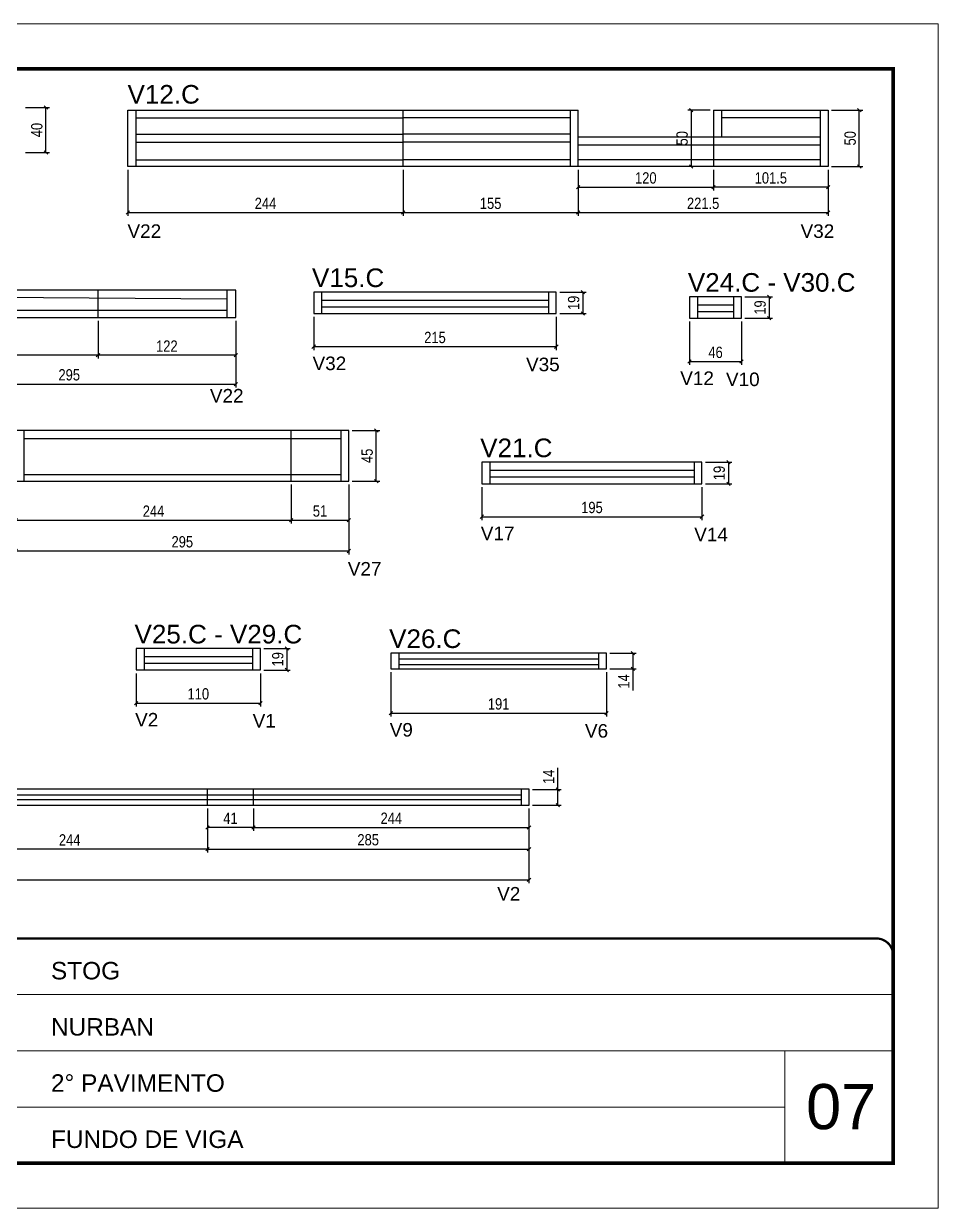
# Model space of a CAD drawing. Extents: x 2513 to 8766, y 921 to 4268.
# Drawn here: x 6371 to 7181, y 2070 to 3120 of the extents above; entities that cross this region are included whole.
import ezdxf

# ---------------------------------------------------------------- set-up
doc = ezdxf.new("R2010")
doc.units = 0
doc.linetypes.add('CONTINUO', pattern=[0])
doc.linetypes.add('DASHED', pattern=[0.75, 0.5, -0.25])
for name, color, linetype in [('5', 5, 'Continuous'), ('COTA', 241, 'Continuous'), ('NOMENCLATURA', 7, 'Continuous'), ('Painéis', 200, 'Continuous'), ('SARR_2.2x7', 40, 'Continuous'), ('SARR_EDITAR', 141, 'Continuous')]:
    doc.layers.add(name, color=color, linetype=linetype)
for name, color, linetype, lineweight in [('CARIMBO', 255, 'Continuous', 9), ('Folhas', 255, 'Continuous', 9), ('SARRAFO DE PRESSAO', 251, 'DASHED', 9)]:
    doc.layers.add(name, color=color, linetype=linetype, lineweight=lineweight)
doc.styles.add('ARIAL', font='arial.ttf')
doc.styles.add('COTA TECNICA', font='techl___.ttf', dxfattribs={"height": 10})
doc.styles.add('COTA TECNICA-50', font='techl___.ttf', dxfattribs={"height": 10})
doc.styles.get("Standard").update_dxf_attribs({"font": 'arial.ttf'})
doc.dimstyles.new('COTA PAINEL-50', dxfattribs={"dimtxt": 10, "dimasz": 3, "dimexe": 3, "dimexo": 3, "dimgap": 3, "dimtad": 1, "dimdec": 1, "dimzin": 12, "dimdsep": 46, "dimtxsty": 'COTA TECNICA-50', "dimblk1": 'OBLIQUE', "dimblk2": 'OBLIQUE', "dimsah": 1, "dimcen": 0.9, "dimclrd": 4, "dimclre": 4, "dimclrt": 240, "dimadec": 1, "dimazin": 3, "dimtfac": 1, "dimtdec": 1, "dimtmove": 0, "dimatfit": 3, "dimfxl": 1, "dimtolj": 1, "dimtzin": 12, "dimarcsym": 0})
doc.dimstyles.new('PAINEL', dxfattribs={"dimtxt": 10, "dimasz": 3, "dimexe": 3, "dimexo": 3, "dimgap": 3, "dimtad": 1, "dimdec": 1, "dimzin": 12, "dimdsep": 46, "dimtxsty": 'COTA TECNICA', "dimblk1": 'OBLIQUE', "dimblk2": 'OBLIQUE', "dimsah": 1, "dimcen": 0.9, "dimclrd": 4, "dimclre": 4, "dimclrt": 240, "dimadec": 1, "dimazin": 3, "dimtfac": 1, "dimtdec": 1, "dimtmove": 0, "dimatfit": 3, "dimfxl": 1, "dimtolj": 1, "dimtzin": 12, "dimarcsym": 0})

# ---------------------------------------------------------------- blocks, each defined once
blk = doc.blocks.new('9999999999')
at = {"color": 30, "linetype": 'CONTINUO'}
for p, q in [((98564.6, 34379.6), (99584, 34379.6)), ((98564.6, 34329.8), (99488, 34329.8)), ((99584, 34329.8), (99488, 34329.8)), ((99488, 34329.8), (99488, 34230.2)), ((98564.6, 34280), (99488, 34280))]:
    blk.add_line(p, q, dxfattribs=at)
at = {"color": 30, "linetype": 'CONTINUO', "const_width": 2}
blk.add_lwpolyline([(99584, 34230.2), (99584, 34414.4, 0.414214), (99569, 34429.4), (98229, 34429.4, 0.414214), (98214, 34414.4), (98214, 34245.2, 0.414214), (98229, 34230.2), (99584, 34230.2)], format="xyb", dxfattribs=at)
at = {"layer": 'Folhas'}
blk.add_lwpolyline([(98139, 34190.2), (99624, 34190.2), (99624, 35240.2), (98139, 35240.2)], close=True, dxfattribs=at)
at = {"layer": 'Folhas', "color": 30, "const_width": 3}
blk.add_lwpolyline([(98214, 34230.2), (99584, 34230.2), (99584, 35200.2), (98214, 35200.2)], close=True, dxfattribs=at)
at = {"color": 7, "linetype": 'Continuous', "ltscale": 5, "style": 'ARIAL'}
for s, height, p in [('STOG', 15.48, (98837.7, 34393.1)), ('NURBAN', 15.48, (98837.7, 34343.3)), ('2° PAVIMENTO', 15.483, (98837.7, 34293.5)), ('FUNDO DE VIGA', 15.483, (98837.7, 34243.7))]:
    blk.add_text(s, height=height, dxfattribs=at).set_placement(p)
blk = doc.blocks.new('_Oblique')
at = {"color": 0, "linetype": 'ByBlock', "lineweight": -2}
blk.add_line((-0.5, -0.5), (0.5, 0.5), dxfattribs=at)
blk = doc.blocks.new('*D214')
at = {"layer": 'COTA', "color": 4, "lineweight": -2, "transparency": 16777216}
for p, q in [((6436.9, 2856.4), (6436.9, 2822.9)), ((6558.9, 2856.4), (6558.9, 2822.9)), ((6558.9, 2825.9), (6436.9, 2825.9))]:
    blk.add_line(p, q, dxfattribs=at)
at = {"layer": 'Defpoints', "color": 0, "transparency": 16777216}
for p in [(6436.9, 2859.4), (6558.9, 2859.4), (6436.9, 2825.9)]:
    blk.add_point(p, dxfattribs=at)
at = {"layer": 'COTA', "color": 4, "lineweight": -2, "transparency": 16777216, "xscale": 3, "yscale": 3, "zscale": 3, "rotation": 180}
blk.add_blockref('_Oblique', (6436.9, 2825.9), dxfattribs=at)
at = {"layer": 'COTA', "color": 4, "lineweight": -2, "transparency": 16777216, "xscale": 3, "yscale": 3, "zscale": 3}
blk.add_blockref('_Oblique', (6558.9, 2825.9), dxfattribs=at)
at = {"layer": 'COTA', "color": 240, "transparency": 16777216, "insert": (6497.9, 2833.9), "char_height": 10, "attachment_point": 5, "style": 'COTA TECNICA'}
blk.add_mtext('\\A1;122', dxfattribs=at)
blk = doc.blocks.new('*D215')
at = {"layer": 'COTA', "color": 4, "lineweight": -2, "transparency": 16777216}
for p, q in [((6263.9, 2875.4), (6263.9, 2822.9)), ((6436.9, 2856.4), (6436.9, 2822.9)), ((6436.9, 2825.9), (6263.9, 2825.9))]:
    blk.add_line(p, q, dxfattribs=at)
at = {"layer": 'Defpoints', "color": 0, "transparency": 16777216}
for p in [(6263.9, 2878.4), (6436.9, 2859.4), (6263.9, 2825.9)]:
    blk.add_point(p, dxfattribs=at)
at = {"layer": 'COTA', "color": 4, "lineweight": -2, "transparency": 16777216, "xscale": 3, "yscale": 3, "zscale": 3, "rotation": 180}
blk.add_blockref('_Oblique', (6263.9, 2825.9), dxfattribs=at)
at = {"layer": 'COTA', "color": 4, "lineweight": -2, "transparency": 16777216, "xscale": 3, "yscale": 3, "zscale": 3}
blk.add_blockref('_Oblique', (6436.9, 2825.9), dxfattribs=at)
at = {"layer": 'COTA', "color": 240, "transparency": 16777216, "insert": (6350.4, 2834.1), "char_height": 10, "attachment_point": 5, "style": 'COTA TECNICA'}
blk.add_mtext('\\A1;173', dxfattribs=at)
blk = doc.blocks.new('*D218')
at = {"layer": 'COTA', "color": 4, "lineweight": -2, "transparency": 16777216}
for p, q in [((6463.3, 2990.1), (6463.3, 2949.3)), ((6707.3, 2990.1), (6707.3, 2949.3)), ((6463.3, 2952.3), (6707.3, 2952.3))]:
    blk.add_line(p, q, dxfattribs=at)
at = {"layer": 'Defpoints', "color": 0, "transparency": 16777216}
for p in [(6463.3, 2993.1), (6707.3, 2993.1), (6707.3, 2952.3)]:
    blk.add_point(p, dxfattribs=at)
at = {"layer": 'COTA', "color": 4, "lineweight": -2, "transparency": 16777216, "xscale": 3, "yscale": 3, "zscale": 3, "rotation": 180}
blk.add_blockref('_Oblique', (6463.3, 2952.3), dxfattribs=at)
at = {"layer": 'COTA', "color": 4, "lineweight": -2, "transparency": 16777216, "xscale": 3, "yscale": 3, "zscale": 3}
blk.add_blockref('_Oblique', (6707.3, 2952.3), dxfattribs=at)
at = {"layer": 'COTA', "color": 240, "transparency": 16777216, "insert": (6585.3, 2960.4), "char_height": 10, "attachment_point": 5, "style": 'COTA TECNICA'}
blk.add_mtext('\\A1;244', dxfattribs=at)
blk = doc.blocks.new('*D219')
at = {"layer": 'COTA', "color": 4, "lineweight": -2, "transparency": 16777216}
for p, q in [((6707.3, 2990.1), (6707.3, 2949.3)), ((6862.3, 2990.1), (6862.3, 2949.3)), ((6707.3, 2952.3), (6862.3, 2952.3))]:
    blk.add_line(p, q, dxfattribs=at)
at = {"layer": 'Defpoints', "color": 0, "transparency": 16777216}
for p in [(6707.3, 2993.1), (6862.3, 2993.1), (6862.3, 2952.3)]:
    blk.add_point(p, dxfattribs=at)
at = {"layer": 'COTA', "color": 4, "lineweight": -2, "transparency": 16777216, "xscale": 3, "yscale": 3, "zscale": 3, "rotation": 180}
blk.add_blockref('_Oblique', (6707.3, 2952.3), dxfattribs=at)
at = {"layer": 'COTA', "color": 4, "lineweight": -2, "transparency": 16777216, "xscale": 3, "yscale": 3, "zscale": 3}
blk.add_blockref('_Oblique', (6862.3, 2952.3), dxfattribs=at)
at = {"layer": 'COTA', "color": 240, "transparency": 16777216, "insert": (6784.8, 2960.4), "char_height": 10, "attachment_point": 5, "style": 'COTA TECNICA'}
blk.add_mtext('\\A1;155', dxfattribs=at)
blk = doc.blocks.new('*D220')
at = {"layer": 'COTA', "color": 4, "lineweight": -2, "transparency": 16777216}
for p, q in [((6862.3, 2990.1), (6862.3, 2949.3)), ((7083.8, 2990.1), (7083.8, 2949.3)), ((6862.3, 2952.3), (7083.8, 2952.3))]:
    blk.add_line(p, q, dxfattribs=at)
at = {"layer": 'Defpoints', "color": 0, "transparency": 16777216}
for p in [(6862.3, 2993.1), (7083.8, 2993.1), (7083.8, 2952.3)]:
    blk.add_point(p, dxfattribs=at)
at = {"layer": 'COTA', "color": 4, "lineweight": -2, "transparency": 16777216, "xscale": 3, "yscale": 3, "zscale": 3, "rotation": 180}
blk.add_blockref('_Oblique', (6862.3, 2952.3), dxfattribs=at)
at = {"layer": 'COTA', "color": 4, "lineweight": -2, "transparency": 16777216, "xscale": 3, "yscale": 3, "zscale": 3}
blk.add_blockref('_Oblique', (7083.8, 2952.3), dxfattribs=at)
at = {"layer": 'COTA', "color": 240, "transparency": 16777216, "insert": (6973.1, 2960.4), "char_height": 10, "attachment_point": 5, "style": 'COTA TECNICA'}
blk.add_mtext('\\A1;221.5', dxfattribs=at)
blk = doc.blocks.new('*D221')
at = {"layer": 'COTA', "color": 4, "lineweight": -2, "transparency": 16777216}
for p, q in [((7086.8, 3043.1), (7114.5, 3043.1)), ((7111.5, 2993.1), (7111.5, 3043.1)), ((7086.8, 2993.1), (7114.5, 2993.1))]:
    blk.add_line(p, q, dxfattribs=at)
at = {"layer": 'Defpoints', "color": 0, "transparency": 16777216}
for p in [(7083.8, 3043.1), (7111.5, 3043.1), (7083.8, 2993.1)]:
    blk.add_point(p, dxfattribs=at)
at = {"layer": 'COTA', "color": 4, "lineweight": -2, "transparency": 16777216, "xscale": 3, "yscale": 3, "zscale": 3}
for p, rotation in [((7111.5, 3043.1), 90), ((7111.5, 2993.1), 270)]:
    blk.add_blockref('_Oblique', p, dxfattribs=dict(at, rotation=rotation))
at = {"layer": 'COTA', "color": 240, "transparency": 16777216, "insert": (7103.4, 3018.1), "char_height": 10, "attachment_point": 5, "rotation": 90, "style": 'COTA TECNICA'}
blk.add_mtext('\\A1;50', dxfattribs=at)
blk = doc.blocks.new('*D222')
at = {"layer": 'COTA', "color": 4, "lineweight": -2, "transparency": 16777216}
for p, q in [((6982.3, 2990.1), (6982.3, 2971.8)), ((7083.8, 2990.1), (7083.8, 2971.8)), ((7083.8, 2974.8), (6982.3, 2974.8))]:
    blk.add_line(p, q, dxfattribs=at)
at = {"layer": 'Defpoints', "color": 0, "transparency": 16777216}
for p in [(6982.3, 2993.1), (7083.8, 2993.1), (6982.3, 2974.8)]:
    blk.add_point(p, dxfattribs=at)
at = {"layer": 'COTA', "color": 4, "lineweight": -2, "transparency": 16777216, "xscale": 3, "yscale": 3, "zscale": 3, "rotation": 180}
blk.add_blockref('_Oblique', (6982.3, 2974.8), dxfattribs=at)
at = {"layer": 'COTA', "color": 4, "lineweight": -2, "transparency": 16777216, "xscale": 3, "yscale": 3, "zscale": 3}
blk.add_blockref('_Oblique', (7083.8, 2974.8), dxfattribs=at)
at = {"layer": 'COTA', "color": 240, "transparency": 16777216, "insert": (7033.1, 2982.9), "char_height": 10, "attachment_point": 5, "style": 'COTA TECNICA'}
blk.add_mtext('\\A1;101.5', dxfattribs=at)
blk = doc.blocks.new('*D223')
at = {"layer": 'COTA', "color": 4, "lineweight": -2, "transparency": 16777216}
for p, q in [((6862.3, 2990.1), (6862.3, 2971.8)), ((6982.3, 2990.1), (6982.3, 2971.8)), ((6862.3, 2974.8), (6982.3, 2974.8))]:
    blk.add_line(p, q, dxfattribs=at)
at = {"layer": 'Defpoints', "color": 0, "transparency": 16777216}
for p in [(6862.3, 2993.1), (6982.3, 2993.1), (6982.3, 2974.8)]:
    blk.add_point(p, dxfattribs=at)
at = {"layer": 'COTA', "color": 4, "lineweight": -2, "transparency": 16777216, "xscale": 3, "yscale": 3, "zscale": 3, "rotation": 180}
blk.add_blockref('_Oblique', (6862.3, 2974.8), dxfattribs=at)
at = {"layer": 'COTA', "color": 4, "lineweight": -2, "transparency": 16777216, "xscale": 3, "yscale": 3, "zscale": 3}
blk.add_blockref('_Oblique', (6982.3, 2974.8), dxfattribs=at)
at = {"layer": 'COTA', "color": 240, "transparency": 16777216, "insert": (6922.3, 2982.9), "char_height": 10, "attachment_point": 5, "style": 'COTA TECNICA'}
blk.add_mtext('\\A1;120', dxfattribs=at)
blk = doc.blocks.new('*D224')
at = {"layer": 'COTA', "color": 4, "lineweight": -2, "transparency": 16777216}
for p, q in [((6979.3, 3043.1), (6959.6, 3043.1)), ((6962.6, 3043.1), (6962.6, 2993.1)), ((6979.3, 2993.1), (6959.6, 2993.1))]:
    blk.add_line(p, q, dxfattribs=at)
at = {"layer": 'Defpoints', "color": 0, "transparency": 16777216}
for p in [(6982.3, 3043.1), (6962.6, 2993.1), (6982.3, 2993.1)]:
    blk.add_point(p, dxfattribs=at)
at = {"layer": 'COTA', "color": 4, "lineweight": -2, "transparency": 16777216, "xscale": 3, "yscale": 3, "zscale": 3}
for p, rotation in [((6962.6, 3043.1), 90), ((6962.6, 2993.1), 270)]:
    blk.add_blockref('_Oblique', p, dxfattribs=dict(at, rotation=rotation))
at = {"layer": 'COTA', "color": 240, "transparency": 16777216, "insert": (6954.5, 3018.1), "char_height": 10, "attachment_point": 5, "rotation": 90, "style": 'COTA TECNICA'}
blk.add_mtext('\\A1;50', dxfattribs=at)
blk = doc.blocks.new('*D99')
at = {"layer": 'COTA', "color": 4, "linetype": 'ByBlock', "lineweight": -2, "transparency": 16777216}
for p, q in [((6628, 2859.7), (6628, 2830.4)), ((6843, 2859.7), (6843, 2830.4)), ((6628, 2833.4), (6843, 2833.4))]:
    blk.add_line(p, q, dxfattribs=at)
at = {"layer": 'Defpoints', "color": 0, "linetype": 'ByBlock', "transparency": 16777216}
for p in [(6628, 2862.7), (6843, 2862.7), (6843, 2833.4)]:
    blk.add_point(p, dxfattribs=at)
at = {"layer": 'COTA', "color": 4, "linetype": 'ByBlock', "lineweight": -2, "transparency": 16777216, "xscale": 3, "yscale": 3, "zscale": 3, "rotation": 180}
blk.add_blockref('_Oblique', (6628, 2833.4), dxfattribs=at)
at = {"layer": 'COTA', "color": 4, "linetype": 'ByBlock', "lineweight": -2, "transparency": 16777216, "xscale": 3, "yscale": 3, "zscale": 3}
blk.add_blockref('_Oblique', (6843, 2833.4), dxfattribs=at)
at = {"layer": 'COTA', "color": 240, "linetype": 'ByBlock', "transparency": 16777216, "insert": (6735.5, 2841.5), "char_height": 10, "attachment_point": 5, "style": 'COTA TECNICA-50'}
blk.add_mtext('\\A1;215', dxfattribs=at)
blk = doc.blocks.new('*D100')
at = {"layer": 'COTA', "color": 4, "lineweight": -2, "transparency": 16777216}
for p, q in [((6846, 2881.7), (6869.5, 2881.7)), ((6866.5, 2881.7), (6866.5, 2862.7)), ((6846, 2862.7), (6869.5, 2862.7))]:
    blk.add_line(p, q, dxfattribs=at)
at = {"layer": 'Defpoints', "color": 0, "transparency": 16777216}
for p in [(6843, 2881.7), (6843, 2862.7), (6866.5, 2862.7)]:
    blk.add_point(p, dxfattribs=at)
at = {"layer": 'COTA', "color": 4, "lineweight": -2, "transparency": 16777216, "xscale": 3, "yscale": 3, "zscale": 3}
for p, rotation in [((6866.5, 2881.7), 90), ((6866.5, 2862.7), 270)]:
    blk.add_blockref('_Oblique', p, dxfattribs=dict(at, rotation=rotation))
at = {"layer": 'COTA', "color": 240, "transparency": 16777216, "insert": (6858.4, 2872.2), "char_height": 10, "attachment_point": 5, "rotation": 90, "style": 'COTA TECNICA'}
blk.add_mtext('\\A1;19', dxfattribs=at)
blk = doc.blocks.new('*D101')
at = {"layer": 'COTA', "color": 4, "linetype": 'ByBlock', "lineweight": -2, "transparency": 16777216}
for p, q in [((6364.1, 2711.1), (6364.1, 2649.3)), ((6659.1, 2711.1), (6659.1, 2649.3)), ((6364.1, 2652.3), (6659.1, 2652.3))]:
    blk.add_line(p, q, dxfattribs=at)
at = {"layer": 'Defpoints', "color": 0, "linetype": 'ByBlock', "transparency": 16777216}
for p in [(6364.1, 2714.1), (6659.1, 2714.1), (6659.1, 2652.3)]:
    blk.add_point(p, dxfattribs=at)
at = {"layer": 'COTA', "color": 4, "linetype": 'ByBlock', "lineweight": -2, "transparency": 16777216, "xscale": 3, "yscale": 3, "zscale": 3, "rotation": 180}
blk.add_blockref('_Oblique', (6364.1, 2652.3), dxfattribs=at)
at = {"layer": 'COTA', "color": 4, "linetype": 'ByBlock', "lineweight": -2, "transparency": 16777216, "xscale": 3, "yscale": 3, "zscale": 3}
blk.add_blockref('_Oblique', (6659.1, 2652.3), dxfattribs=at)
at = {"layer": 'COTA', "color": 240, "linetype": 'ByBlock', "transparency": 16777216, "insert": (6511.6, 2660.4), "char_height": 10, "attachment_point": 5, "style": 'COTA TECNICA-50'}
blk.add_mtext('\\A1;295', dxfattribs=at)
blk = doc.blocks.new('*D7')
at = {"layer": 'COTA', "color": 4, "lineweight": -2, "transparency": 16777216}
for p, q in [((6364.1, 2711.1), (6364.1, 2676.6)), ((6608.1, 2711.1), (6608.1, 2676.6)), ((6364.1, 2679.6), (6608.1, 2679.6))]:
    blk.add_line(p, q, dxfattribs=at)
at = {"layer": 'Defpoints', "color": 0, "transparency": 16777216}
for p in [(6364.1, 2714.1), (6608.1, 2714.1), (6608.1, 2679.6)]:
    blk.add_point(p, dxfattribs=at)
at = {"layer": 'COTA', "color": 4, "lineweight": -2, "transparency": 16777216, "xscale": 3, "yscale": 3, "zscale": 3, "rotation": 180}
blk.add_blockref('_Oblique', (6364.1, 2679.6), dxfattribs=at)
at = {"layer": 'COTA', "color": 4, "lineweight": -2, "transparency": 16777216, "xscale": 3, "yscale": 3, "zscale": 3}
blk.add_blockref('_Oblique', (6608.1, 2679.6), dxfattribs=at)
at = {"layer": 'COTA', "color": 240, "transparency": 16777216, "insert": (6486.1, 2687.6), "char_height": 10, "attachment_point": 5, "style": 'COTA TECNICA'}
blk.add_mtext('\\A1;244', dxfattribs=at)
blk = doc.blocks.new('*D8')
at = {"layer": 'COTA', "color": 4, "lineweight": -2, "transparency": 16777216}
for p, q in [((6608.1, 2711.1), (6608.1, 2676.6)), ((6659.1, 2711.1), (6659.1, 2676.6)), ((6608.1, 2679.6), (6659.1, 2679.6))]:
    blk.add_line(p, q, dxfattribs=at)
at = {"layer": 'Defpoints', "color": 0, "transparency": 16777216}
for p in [(6608.1, 2714.1), (6659.1, 2714.1), (6659.1, 2679.6)]:
    blk.add_point(p, dxfattribs=at)
at = {"layer": 'COTA', "color": 4, "lineweight": -2, "transparency": 16777216, "xscale": 3, "yscale": 3, "zscale": 3, "rotation": 180}
blk.add_blockref('_Oblique', (6608.1, 2679.6), dxfattribs=at)
at = {"layer": 'COTA', "color": 4, "lineweight": -2, "transparency": 16777216, "xscale": 3, "yscale": 3, "zscale": 3}
blk.add_blockref('_Oblique', (6659.1, 2679.6), dxfattribs=at)
at = {"layer": 'COTA', "color": 240, "transparency": 16777216, "insert": (6633.6, 2687.7), "char_height": 10, "attachment_point": 5, "style": 'COTA TECNICA'}
blk.add_mtext('\\A1;51', dxfattribs=at)
blk = doc.blocks.new('*D102')
at = {"layer": 'COTA', "color": 4, "lineweight": -2, "transparency": 16777216}
for p, q in [((6662.1, 2759.1), (6686.5, 2759.1)), ((6683.5, 2714.1), (6683.5, 2759.1)), ((6662.1, 2714.1), (6686.5, 2714.1))]:
    blk.add_line(p, q, dxfattribs=at)
at = {"layer": 'Defpoints', "color": 0, "transparency": 16777216}
for p in [(6659.1, 2759.1), (6683.5, 2759.1), (6659.1, 2714.1)]:
    blk.add_point(p, dxfattribs=at)
at = {"layer": 'COTA', "color": 4, "lineweight": -2, "transparency": 16777216, "xscale": 3, "yscale": 3, "zscale": 3}
for p, rotation in [((6683.5, 2759.1), 90), ((6683.5, 2714.1), 270)]:
    blk.add_blockref('_Oblique', p, dxfattribs=dict(at, rotation=rotation))
at = {"layer": 'COTA', "color": 240, "transparency": 16777216, "insert": (6675.4, 2736.6), "char_height": 10, "attachment_point": 5, "rotation": 90, "style": 'COTA TECNICA'}
blk.add_mtext('\\A1;45', dxfattribs=at)
blk = doc.blocks.new('*D109')
at = {"layer": 'COTA', "color": 4, "lineweight": -2, "transparency": 16777216}
for p, q in [((5801.8, 2424), (5801.8, 2357.8)), ((6818.8, 2424), (6818.8, 2357.8)), ((5801.8, 2360.8), (6818.8, 2360.8))]:
    blk.add_line(p, q, dxfattribs=at)
at = {"layer": 'Defpoints', "color": 0, "transparency": 16777216}
for p in [(5801.8, 2427), (6818.8, 2427), (6818.8, 2360.8)]:
    blk.add_point(p, dxfattribs=at)
at = {"layer": 'COTA', "color": 4, "lineweight": -2, "transparency": 16777216, "xscale": 3, "yscale": 3, "zscale": 3, "rotation": 180}
blk.add_blockref('_Oblique', (5801.8, 2360.8), dxfattribs=at)
at = {"layer": 'COTA', "color": 4, "lineweight": -2, "transparency": 16777216, "xscale": 3, "yscale": 3, "zscale": 3}
blk.add_blockref('_Oblique', (6818.8, 2360.8), dxfattribs=at)
at = {"layer": 'COTA', "color": 240, "transparency": 16777216, "insert": (6310.3, 2368.9), "char_height": 10, "attachment_point": 5, "style": 'COTA TECNICA'}
blk.add_mtext('\\A1;1017', dxfattribs=at)
blk = doc.blocks.new('*D110')
at = {"layer": 'COTA', "color": 4, "lineweight": -2, "transparency": 16777216}
for p, q in [((6844.4, 2441), (6844.4, 2460.2)), ((6821.8, 2441), (6847.4, 2441)), ((6844.4, 2427), (6844.4, 2441)), ((6821.8, 2427), (6847.4, 2427))]:
    blk.add_line(p, q, dxfattribs=at)
at = {"layer": 'Defpoints', "color": 0, "transparency": 16777216}
for p in [(6818.8, 2441), (6844.4, 2441), (6818.8, 2427)]:
    blk.add_point(p, dxfattribs=at)
at = {"layer": 'COTA', "color": 4, "lineweight": -2, "transparency": 16777216, "xscale": 3, "yscale": 3, "zscale": 3}
for p, rotation in [((6844.4, 2441), 90), ((6844.4, 2427), 270)]:
    blk.add_blockref('_Oblique', p, dxfattribs=dict(at, rotation=rotation))
at = {"layer": 'COTA', "color": 240, "transparency": 16777216, "insert": (6836.3, 2452.1), "char_height": 10, "attachment_point": 5, "rotation": 90, "style": 'COTA TECNICA'}
blk.add_mtext('\\A1;14', dxfattribs=at)
blk = doc.blocks.new('*D118')
at = {"layer": 'COTA', "color": 4, "linetype": 'ByBlock', "lineweight": -2, "transparency": 16777216}
for p, q in [((6777.1, 2708.9), (6777.1, 2679.7)), ((6972.1, 2708.9), (6972.1, 2679.7)), ((6777.1, 2682.7), (6972.1, 2682.7))]:
    blk.add_line(p, q, dxfattribs=at)
at = {"layer": 'Defpoints', "color": 0, "linetype": 'ByBlock', "transparency": 16777216}
for p in [(6777.1, 2711.9), (6972.1, 2711.9), (6972.1, 2682.7)]:
    blk.add_point(p, dxfattribs=at)
at = {"layer": 'COTA', "color": 4, "linetype": 'ByBlock', "lineweight": -2, "transparency": 16777216, "xscale": 3, "yscale": 3, "zscale": 3, "rotation": 180}
blk.add_blockref('_Oblique', (6777.1, 2682.7), dxfattribs=at)
at = {"layer": 'COTA', "color": 4, "linetype": 'ByBlock', "lineweight": -2, "transparency": 16777216, "xscale": 3, "yscale": 3, "zscale": 3}
blk.add_blockref('_Oblique', (6972.1, 2682.7), dxfattribs=at)
at = {"layer": 'COTA', "color": 240, "linetype": 'ByBlock', "transparency": 16777216, "insert": (6874.6, 2690.8), "char_height": 10, "attachment_point": 5, "style": 'COTA TECNICA-50'}
blk.add_mtext('\\A1;195', dxfattribs=at)
blk = doc.blocks.new('*D119')
at = {"layer": 'COTA', "color": 4, "lineweight": -2, "transparency": 16777216}
for p, q in [((6975.1, 2730.9), (6998.5, 2730.9)), ((6995.5, 2730.9), (6995.5, 2711.9)), ((6975.1, 2711.9), (6998.5, 2711.9))]:
    blk.add_line(p, q, dxfattribs=at)
at = {"layer": 'Defpoints', "color": 0, "transparency": 16777216}
for p in [(6972.1, 2730.9), (6972.1, 2711.9), (6995.5, 2711.9)]:
    blk.add_point(p, dxfattribs=at)
at = {"layer": 'COTA', "color": 4, "lineweight": -2, "transparency": 16777216, "xscale": 3, "yscale": 3, "zscale": 3}
for p, rotation in [((6995.5, 2730.9), 90), ((6995.5, 2711.9), 270)]:
    blk.add_blockref('_Oblique', p, dxfattribs=dict(at, rotation=rotation))
at = {"layer": 'COTA', "color": 240, "transparency": 16777216, "insert": (6987.4, 2721.4), "char_height": 10, "attachment_point": 5, "rotation": 90, "style": 'COTA TECNICA'}
blk.add_mtext('\\A1;19', dxfattribs=at)
blk = doc.blocks.new('*D170')
at = {"layer": 'COTA', "color": 4, "linetype": 'ByBlock', "lineweight": -2, "transparency": 16777216}
for p, q in [((6961.1, 2855.6), (6961.1, 2817.2)), ((7007.1, 2855.6), (7007.1, 2817.2)), ((6961.1, 2820.2), (7007.1, 2820.2))]:
    blk.add_line(p, q, dxfattribs=at)
at = {"layer": 'Defpoints', "color": 0, "linetype": 'ByBlock', "transparency": 16777216}
for p in [(6961.1, 2858.6), (7007.1, 2858.6), (7007.1, 2820.2)]:
    blk.add_point(p, dxfattribs=at)
at = {"layer": 'COTA', "color": 4, "linetype": 'ByBlock', "lineweight": -2, "transparency": 16777216, "xscale": 3, "yscale": 3, "zscale": 3, "rotation": 180}
blk.add_blockref('_Oblique', (6961.1, 2820.2), dxfattribs=at)
at = {"layer": 'COTA', "color": 4, "linetype": 'ByBlock', "lineweight": -2, "transparency": 16777216, "xscale": 3, "yscale": 3, "zscale": 3}
blk.add_blockref('_Oblique', (7007.1, 2820.2), dxfattribs=at)
at = {"layer": 'COTA', "color": 240, "linetype": 'ByBlock', "transparency": 16777216, "insert": (6984.1, 2828.3), "char_height": 10, "attachment_point": 5, "style": 'COTA TECNICA-50'}
blk.add_mtext('\\A1;46', dxfattribs=at)
blk = doc.blocks.new('*D171')
at = {"layer": 'COTA', "color": 4, "lineweight": -2, "transparency": 16777216}
for p, q in [((7010.1, 2877.6), (7034.7, 2877.6)), ((7031.7, 2877.6), (7031.7, 2858.6)), ((7010.1, 2858.6), (7034.7, 2858.6))]:
    blk.add_line(p, q, dxfattribs=at)
at = {"layer": 'Defpoints', "color": 0, "transparency": 16777216}
for p in [(7007.1, 2877.6), (7007.1, 2858.6), (7031.7, 2858.6)]:
    blk.add_point(p, dxfattribs=at)
at = {"layer": 'COTA', "color": 4, "lineweight": -2, "transparency": 16777216, "xscale": 3, "yscale": 3, "zscale": 3}
for p, rotation in [((7031.7, 2877.6), 90), ((7031.7, 2858.6), 270)]:
    blk.add_blockref('_Oblique', p, dxfattribs=dict(at, rotation=rotation))
at = {"layer": 'COTA', "color": 240, "transparency": 16777216, "insert": (7023.6, 2868.1), "char_height": 10, "attachment_point": 5, "rotation": 90, "style": 'COTA TECNICA'}
blk.add_mtext('\\A1;19', dxfattribs=at)
blk = doc.blocks.new('*D172')
at = {"layer": 'COTA', "color": 4, "linetype": 'ByBlock', "lineweight": -2, "transparency": 16777216}
for p, q in [((6470.8, 2543.8), (6470.8, 2514.5)), ((6580.8, 2543.8), (6580.8, 2514.5)), ((6470.8, 2517.5), (6580.8, 2517.5))]:
    blk.add_line(p, q, dxfattribs=at)
at = {"layer": 'Defpoints', "color": 0, "linetype": 'ByBlock', "transparency": 16777216}
for p in [(6470.8, 2546.8), (6580.8, 2546.8), (6580.8, 2517.5)]:
    blk.add_point(p, dxfattribs=at)
at = {"layer": 'COTA', "color": 4, "linetype": 'ByBlock', "lineweight": -2, "transparency": 16777216, "xscale": 3, "yscale": 3, "zscale": 3, "rotation": 180}
blk.add_blockref('_Oblique', (6470.8, 2517.5), dxfattribs=at)
at = {"layer": 'COTA', "color": 4, "linetype": 'ByBlock', "lineweight": -2, "transparency": 16777216, "xscale": 3, "yscale": 3, "zscale": 3}
blk.add_blockref('_Oblique', (6580.8, 2517.5), dxfattribs=at)
at = {"layer": 'COTA', "color": 240, "linetype": 'ByBlock', "transparency": 16777216, "insert": (6525.8, 2525.6), "char_height": 10, "attachment_point": 5, "style": 'COTA TECNICA-50'}
blk.add_mtext('\\A1;110', dxfattribs=at)
blk = doc.blocks.new('*D173')
at = {"layer": 'COTA', "color": 4, "lineweight": -2, "transparency": 16777216}
for p, q in [((6583.8, 2565.8), (6607.2, 2565.8)), ((6604.2, 2565.8), (6604.2, 2546.8)), ((6583.8, 2546.8), (6607.2, 2546.8))]:
    blk.add_line(p, q, dxfattribs=at)
at = {"layer": 'Defpoints', "color": 0, "transparency": 16777216}
for p in [(6580.8, 2565.8), (6580.8, 2546.8), (6604.2, 2546.8)]:
    blk.add_point(p, dxfattribs=at)
at = {"layer": 'COTA', "color": 4, "lineweight": -2, "transparency": 16777216, "xscale": 3, "yscale": 3, "zscale": 3}
for p, rotation in [((6604.2, 2565.8), 90), ((6604.2, 2546.8), 270)]:
    blk.add_blockref('_Oblique', p, dxfattribs=dict(at, rotation=rotation))
at = {"layer": 'COTA', "color": 240, "transparency": 16777216, "insert": (6596.2, 2556.3), "char_height": 10, "attachment_point": 5, "rotation": 90, "style": 'COTA TECNICA'}
blk.add_mtext('\\A1;19', dxfattribs=at)
blk = doc.blocks.new('*D174')
at = {"layer": 'COTA', "color": 4, "linetype": 'ByBlock', "lineweight": -2, "transparency": 16777216}
for p, q in [((6696.4, 2544.8), (6696.4, 2505.6)), ((6887.4, 2544.8), (6887.4, 2505.6)), ((6696.4, 2508.6), (6887.4, 2508.6))]:
    blk.add_line(p, q, dxfattribs=at)
at = {"layer": 'Defpoints', "color": 0, "linetype": 'ByBlock', "transparency": 16777216}
for p in [(6696.4, 2547.8), (6887.4, 2547.8), (6887.4, 2508.6)]:
    blk.add_point(p, dxfattribs=at)
at = {"layer": 'COTA', "color": 4, "linetype": 'ByBlock', "lineweight": -2, "transparency": 16777216, "xscale": 3, "yscale": 3, "zscale": 3, "rotation": 180}
blk.add_blockref('_Oblique', (6696.4, 2508.6), dxfattribs=at)
at = {"layer": 'COTA', "color": 4, "linetype": 'ByBlock', "lineweight": -2, "transparency": 16777216, "xscale": 3, "yscale": 3, "zscale": 3}
blk.add_blockref('_Oblique', (6887.4, 2508.6), dxfattribs=at)
at = {"layer": 'COTA', "color": 240, "linetype": 'ByBlock', "transparency": 16777216, "insert": (6791.9, 2516.7), "char_height": 10, "attachment_point": 5, "style": 'COTA TECNICA-50'}
blk.add_mtext('\\A1;191', dxfattribs=at)
blk = doc.blocks.new('*D175')
at = {"layer": 'COTA', "color": 4, "lineweight": -2, "transparency": 16777216}
for p, q in [((6890.4, 2561.8), (6913.8, 2561.8)), ((6910.8, 2561.8), (6910.8, 2547.8)), ((6890.4, 2547.8), (6913.8, 2547.8)), ((6910.8, 2547.8), (6910.8, 2528.7))]:
    blk.add_line(p, q, dxfattribs=at)
at = {"layer": 'Defpoints', "color": 0, "transparency": 16777216}
for p in [(6887.4, 2561.8), (6887.4, 2547.8), (6910.8, 2547.8)]:
    blk.add_point(p, dxfattribs=at)
at = {"layer": 'COTA', "color": 4, "lineweight": -2, "transparency": 16777216, "xscale": 3, "yscale": 3, "zscale": 3}
for p, rotation in [((6910.8, 2561.8), 90), ((6910.8, 2547.8), 270)]:
    blk.add_blockref('_Oblique', p, dxfattribs=dict(at, rotation=rotation))
at = {"layer": 'COTA', "color": 240, "transparency": 16777216, "insert": (6902.8, 2536.7), "char_height": 10, "attachment_point": 5, "rotation": 90, "style": 'COTA TECNICA'}
blk.add_mtext('\\A1;14', dxfattribs=at)
blk = doc.blocks.new('*D253')
at = {"layer": 'COTA', "color": 4, "lineweight": -2, "transparency": 16777216}
for p, q in [((6372.5, 3045.4), (6393.8, 3045.4)), ((6390.8, 3005.4), (6390.8, 3045.4)), ((6372.5, 3005.4), (6393.8, 3005.4))]:
    blk.add_line(p, q, dxfattribs=at)
at = {"layer": 'Defpoints', "color": 0, "transparency": 16777216}
for p in [(6369.5, 3045.4), (6390.8, 3045.4), (6369.5, 3005.4)]:
    blk.add_point(p, dxfattribs=at)
at = {"layer": 'COTA', "color": 4, "lineweight": -2, "transparency": 16777216, "xscale": 3, "yscale": 3, "zscale": 3}
for p, rotation in [((6390.8, 3045.4), 90), ((6390.8, 3005.4), 270)]:
    blk.add_blockref('_Oblique', p, dxfattribs=dict(at, rotation=rotation))
at = {"layer": 'COTA', "color": 240, "transparency": 16777216, "insert": (6382.7, 3025.4), "char_height": 10, "attachment_point": 5, "rotation": 90, "style": 'COTA TECNICA'}
blk.add_mtext('\\A1;40', dxfattribs=at)
blk = doc.blocks.new('*D283')
at = {"layer": 'COTA', "color": 4, "linetype": 'ByBlock', "lineweight": -2, "transparency": 16777216}
for p, q in [((6289.8, 2424), (6289.8, 2385.1)), ((6533.8, 2424), (6533.8, 2385.1)), ((6533.8, 2388.1), (6289.8, 2388.1))]:
    blk.add_line(p, q, dxfattribs=at)
at = {"layer": 'Defpoints', "color": 0, "linetype": 'ByBlock', "transparency": 16777216}
for p in [(6289.8, 2427), (6533.8, 2427), (6289.8, 2388.1)]:
    blk.add_point(p, dxfattribs=at)
at = {"layer": 'COTA', "color": 4, "linetype": 'ByBlock', "lineweight": -2, "transparency": 16777216, "xscale": 3, "yscale": 3, "zscale": 3, "rotation": 180}
blk.add_blockref('_Oblique', (6289.8, 2388.1), dxfattribs=at)
at = {"layer": 'COTA', "color": 4, "linetype": 'ByBlock', "lineweight": -2, "transparency": 16777216, "xscale": 3, "yscale": 3, "zscale": 3}
blk.add_blockref('_Oblique', (6533.8, 2388.1), dxfattribs=at)
at = {"layer": 'COTA', "color": 240, "linetype": 'ByBlock', "transparency": 16777216, "insert": (6411.8, 2396.2), "char_height": 10, "attachment_point": 5, "style": 'COTA TECNICA-50'}
blk.add_mtext('\\A1;244', dxfattribs=at)
blk = doc.blocks.new('*D286')
at = {"layer": 'COTA', "color": 4, "linetype": 'ByBlock', "lineweight": -2, "transparency": 16777216}
for p, q in [((6533.8, 2424), (6533.8, 2404.3)), ((6574.8, 2424), (6574.8, 2404.3)), ((6574.8, 2407.3), (6533.8, 2407.3))]:
    blk.add_line(p, q, dxfattribs=at)
at = {"layer": 'Defpoints', "color": 0, "linetype": 'ByBlock', "transparency": 16777216}
for p in [(6533.8, 2427), (6574.8, 2427), (6533.8, 2407.3)]:
    blk.add_point(p, dxfattribs=at)
at = {"layer": 'COTA', "color": 4, "linetype": 'ByBlock', "lineweight": -2, "transparency": 16777216, "xscale": 3, "yscale": 3, "zscale": 3, "rotation": 180}
blk.add_blockref('_Oblique', (6533.8, 2407.3), dxfattribs=at)
at = {"layer": 'COTA', "color": 4, "linetype": 'ByBlock', "lineweight": -2, "transparency": 16777216, "xscale": 3, "yscale": 3, "zscale": 3}
blk.add_blockref('_Oblique', (6574.8, 2407.3), dxfattribs=at)
at = {"layer": 'COTA', "color": 240, "linetype": 'ByBlock', "transparency": 16777216, "insert": (6554.3, 2415.4), "char_height": 10, "attachment_point": 5, "style": 'COTA TECNICA-50'}
blk.add_mtext('\\A1;41', dxfattribs=at)
blk = doc.blocks.new('*D288')
at = {"layer": 'COTA', "color": 4, "lineweight": -2, "transparency": 16777216}
for p, q in [((6574.8, 2424), (6574.8, 2404.3)), ((6818.8, 2424), (6818.8, 2404.3)), ((6574.8, 2407.3), (6818.8, 2407.3))]:
    blk.add_line(p, q, dxfattribs=at)
at = {"layer": 'Defpoints', "color": 0, "transparency": 16777216}
for p in [(6574.8, 2427), (6818.8, 2427), (6818.8, 2407.3)]:
    blk.add_point(p, dxfattribs=at)
at = {"layer": 'COTA', "color": 4, "lineweight": -2, "transparency": 16777216, "xscale": 3, "yscale": 3, "zscale": 3, "rotation": 180}
blk.add_blockref('_Oblique', (6574.8, 2407.3), dxfattribs=at)
at = {"layer": 'COTA', "color": 4, "lineweight": -2, "transparency": 16777216, "xscale": 3, "yscale": 3, "zscale": 3}
blk.add_blockref('_Oblique', (6818.8, 2407.3), dxfattribs=at)
at = {"layer": 'COTA', "color": 240, "transparency": 16777216, "insert": (6696.8, 2415.4), "char_height": 10, "attachment_point": 5, "style": 'COTA TECNICA'}
blk.add_mtext('\\A1;244', dxfattribs=at)
blk = doc.blocks.new('*D354')
at = {"layer": 'Defpoints', "color": 0, "transparency": 16777216}
for p in [(6263.9, 2878.4), (6558.9, 2859.4), (6558.9, 2800.2)]:
    blk.add_point(p, dxfattribs=at)
at = {"layer": 'Painéis', "color": 4, "lineweight": -2, "transparency": 16777216}
for p, q in [((6263.9, 2875.4), (6263.9, 2797.2)), ((6558.9, 2856.4), (6558.9, 2797.2)), ((6263.9, 2800.2), (6558.9, 2800.2))]:
    blk.add_line(p, q, dxfattribs=at)
at = {"layer": 'Painéis', "color": 4, "lineweight": -2, "transparency": 16777216, "xscale": 3, "yscale": 3, "zscale": 3, "rotation": 180}
blk.add_blockref('_Oblique', (6263.9, 2800.2), dxfattribs=at)
at = {"layer": 'Painéis', "color": 4, "lineweight": -2, "transparency": 16777216, "xscale": 3, "yscale": 3, "zscale": 3}
blk.add_blockref('_Oblique', (6558.9, 2800.2), dxfattribs=at)
at = {"layer": 'Painéis', "color": 240, "transparency": 16777216, "insert": (6411.4, 2808.4), "char_height": 10, "attachment_point": 5, "style": 'COTA TECNICA'}
blk.add_mtext('\\A1;295', dxfattribs=at)
blk = doc.blocks.new('*D356')
at = {"layer": 'Defpoints', "color": 0, "transparency": 16777216}
for p in [(6533.8, 2427), (6818.8, 2427), (6818.8, 2388.1)]:
    blk.add_point(p, dxfattribs=at)
at = {"layer": 'Painéis', "color": 4, "lineweight": -2, "transparency": 16777216}
for p, q in [((6533.8, 2424), (6533.8, 2385.1)), ((6818.8, 2424), (6818.8, 2385.1)), ((6533.8, 2388.1), (6818.8, 2388.1))]:
    blk.add_line(p, q, dxfattribs=at)
at = {"layer": 'Painéis', "color": 4, "lineweight": -2, "transparency": 16777216, "xscale": 3, "yscale": 3, "zscale": 3, "rotation": 180}
blk.add_blockref('_Oblique', (6533.8, 2388.1), dxfattribs=at)
at = {"layer": 'Painéis', "color": 4, "lineweight": -2, "transparency": 16777216, "xscale": 3, "yscale": 3, "zscale": 3}
blk.add_blockref('_Oblique', (6818.8, 2388.1), dxfattribs=at)
at = {"layer": 'Painéis', "color": 240, "transparency": 16777216, "insert": (6676.3, 2396.3), "char_height": 10, "attachment_point": 5, "style": 'COTA TECNICA'}
blk.add_mtext('\\A1;285', dxfattribs=at)

msp = doc.modelspace()

# ---------------------------------------------------------------- linework, layer by layer
at = {"layer": 'Painéis'}
for p, q in [((6707.3, 2993.12), (6707.3, 3043.12)), ((6862.3, 2993.12), (6862.3, 3043.12)), ((6982.3, 3043.12), (6982.3, 2993.12)), ((6982.3, 3019.12), (6862.3, 3019.12)), ((6436.89, 2859.36), (6436.89, 2883.36)), ((6608.13, 2714.1), (6608.13, 2759.1)), ((6533.82, 2427.05), (6533.82, 2441.05)), ((6574.82, 2427.05), (6574.82, 2441.05))]:
    msp.add_line(p, q, dxfattribs=at)
for points in [[(6982.3, 3043.12), (7083.8, 3043.12), (7083.8, 2993.12), (6463.3, 2993.12), (6463.3, 3043.12), (6862.3, 3043.12)], [(6263.89, 2883.36), (6263.89, 2878.36), (6283.89, 2878.36), (6283.89, 2859.36), (6558.89, 2859.36), (6558.89, 2883.36), (6263.89, 2883.36)]]:
    msp.add_lwpolyline(points, dxfattribs=at)
at = {"layer": 'Painéis', "linetype": 'ByBlock'}
for points in [[(6628, 2881.69), (6628, 2862.69), (6843, 2862.69), (6843, 2881.69)], [(6961.05, 2877.59), (6961.05, 2858.59), (7007.05, 2858.59), (7007.05, 2877.59)], [(6364.13, 2759.1), (6364.13, 2714.1), (6659.13, 2714.1), (6659.13, 2759.1)], [(6777.06, 2730.93), (6777.06, 2711.93), (6972.06, 2711.93), (6972.06, 2730.93)], [(6470.77, 2565.81), (6470.77, 2546.81), (6580.77, 2546.81), (6580.77, 2565.81)], [(6696.36, 2561.77), (6696.36, 2547.77), (6887.36, 2547.77), (6887.36, 2561.77)]]:
    msp.add_lwpolyline(points, close=True, dxfattribs=at)
at = {"layer": 'Painéis'}
msp.add_lwpolyline([(6818.82, 2441.05), (6045.83, 2441.05), (6045.83, 2427.05), (6818.82, 2427.05)], close=True, dxfattribs=at)
at = {"layer": 'SARR_2.2x7', "linetype": 'Continuous'}
for p, q in [((6470.3, 3043.12), (6470.3, 2993.12)), ((6470.3, 3036.12), (6707.3, 3036.12)), ((6855.3, 3036.12), (6707.3, 3036.12)), ((6855.3, 3043.12), (6855.3, 2993.12)), ((6989.3, 3043.12), (6989.3, 3019.12)), ((7076.8, 3036.12), (6989.3, 3036.12)), ((7076.8, 3043.12), (7076.8, 2993.12)), ((6470.3, 3021.62), (6707.3, 3021.62)), ((6470.3, 3014.62), (6707.3, 3014.62)), ((6855.3, 3021.62), (6707.3, 3021.62)), ((6855.3, 3014.62), (6707.3, 3014.62)), ((7076.8, 3019.12), (6862.3, 3019.12)), ((7076.8, 3012.12), (6862.3, 3012.12)), ((6470.3, 2999.12), (6707.3, 2999.12)), ((6855.3, 2999.12), (6707.3, 2999.12)), ((7076.8, 2999.12), (6862.3, 2999.12)), ((6551.16, 2875.6), (6290.89, 2877.33)), ((6551.16, 2883.36), (6551.16, 2859.36)), ((6635, 2881.69), (6635, 2862.69)), ((6836, 2881.69), (6836, 2862.69)), ((6968.05, 2877.59), (6968.05, 2858.59)), ((7000.05, 2877.59), (7000.05, 2858.59)), ((6635, 2874.69), (6836, 2874.69)), ((6635, 2868.69), (6836, 2868.69)), ((6968.05, 2870.59), (7000.05, 2870.59)), ((6551.16, 2865.36), (6290.89, 2865.36)), ((6968.05, 2864.59), (7000.05, 2864.59)), ((6371.13, 2759.1), (6371.13, 2714.1)), ((6371.13, 2752.1), (6608.13, 2752.1)), ((6608.13, 2752.1), (6652.13, 2752.1)), ((6652.13, 2759.1), (6652.13, 2714.1)), ((6784.06, 2730.93), (6784.06, 2711.93)), ((6965.06, 2730.93), (6965.06, 2711.93)), ((6371.13, 2720.1), (6608.13, 2720.1)), ((6608.13, 2720.1), (6652.13, 2720.1)), ((6784.06, 2723.93), (6965.06, 2723.93)), ((6784.06, 2717.93), (6965.06, 2717.93)), ((6477.77, 2565.81), (6477.77, 2546.81)), ((6573.77, 2565.81), (6573.77, 2546.81)), ((6477.77, 2558.81), (6573.77, 2558.81)), ((6477.77, 2552.81), (6573.77, 2552.81)), ((6703.36, 2561.77), (6703.36, 2547.77)), ((6880.36, 2561.77), (6880.36, 2547.77)), ((6811.82, 2441.05), (6811.82, 2427.05))]:
    msp.add_line(p, q, dxfattribs=at)
at = {"layer": 'SARR_EDITAR', "linetype": 'Continuous'}
for p, q in [((6703.36, 2556.77), (6880.36, 2556.77)), ((6703.36, 2551.77), (6880.36, 2551.77)), ((6289.82, 2436.05), (6533.82, 2436.05)), ((6533.82, 2436.05), (6574.82, 2436.05)), ((6574.82, 2436.05), (6811.82, 2436.05)), ((6289.82, 2432.05), (6533.82, 2432.05)), ((6533.82, 2432.05), (6574.82, 2432.05)), ((6574.82, 2432.05), (6811.82, 2432.05))]:
    msp.add_line(p, q, dxfattribs=at)

# ---------------------------------------------------------------- block references
at = {"layer": 'SARRAFO DE PRESSAO', "color": 6, "linetype": 'ByBlock'}
msp.add_blockref('9999999999', (-92442.49, -32120.54), dxfattribs=at)

# ---------------------------------------------------------------- texts
at = {"layer": '5', "linetype": 'Continuous'}
for s, rotation, p in [('V22', 359.99996, (6463.03, 2929.8)), ('V32', 359.99996, (7059.46, 2929.8)), ('V32', 359.99996, (6627.03, 2812.61)), ('V35', 359.99996, (6816.18, 2811.65)), ('V12', 359.99996, (6952.83, 2799.42)), ('V10', 359.99996, (6993.35, 2798.46)), ('V22', 0.00004, (6536.05, 2783.9)), ('V17', 359.99996, (6776.09, 2661.85)), ('V14', 359.99996, (6965.24, 2660.89)), ('V27', 359.99996, (6658.26, 2630.51)), ('V2', 359.99996, (6469.8, 2496.73)), ('V1', 359.99996, (6573.95, 2495.77)), ('V9', 359.99996, (6695.39, 2487.82)), ('V6', 359.99996, (6868.38, 2486.86)), ('V2', 359.99996, (6790.63, 2342.45))]:
    msp.add_text(s, height=12, rotation=rotation, dxfattribs=at).set_placement(p)
at = {"layer": 'CARIMBO', "style": 'ARIAL'}
msp.add_text('07', height=40, dxfattribs=at).set_placement((7064.35, 2139.81))
at = {"layer": 'NOMENCLATURA', "linetype": 'Continuous'}
for s, p in [('V12.C', (6463.09, 3048.83)), ('V15.C', (6626.51, 2886.21)), ('V24.C - V30.C', (6959.56, 2882.11)), ('V21.C', (6775.56, 2735.45)), ('V25.C - V29.C', (6469.28, 2570.34)), ('V26.C', (6694.87, 2566.3))]:
    msp.add_text(s, height=16.5, dxfattribs=at).set_placement(p)

# ---------------------------------------------------------------- dimensions: what is measured, and where the dimension line sits
at = {"layer": 'COTA'}
for base, p1, p2, angle, picture, middle in [((6390.79, 3045.41), (6369.47, 3005.41), (6369.47, 3045.41), 90, '*D253', (6382.69, 3025.41)), ((6962.56, 2993.12), (6982.3, 3043.12), (6982.3, 2993.12), 90, '*D224', (6954.45, 3018.12)), ((7111.47, 3043.12), (7083.8, 2993.12), (7083.8, 3043.12), 90, '*D221', (7103.36, 3018.12)), ((6263.89, 2825.85), (6436.89, 2859.36), (6263.89, 2878.36), 180, '*D215', (6350.39, 2834.07)), ((6866.48, 2862.69), (6843, 2881.69), (6843, 2862.69), 90, '*D100', (6858.39, 2872.19)), ((7031.65, 2858.59), (7007.05, 2877.59), (7007.05, 2858.59), 90, '*D171', (7023.57, 2868.09)), ((6436.89, 2825.85), (6558.89, 2859.36), (6436.89, 2859.36), 180, '*D214', (6497.89, 2833.91)), ((6683.49, 2759.1), (6659.13, 2714.1), (6659.13, 2759.1), 90, '*D102', (6675.38, 2736.6)), ((6995.53, 2711.93), (6972.06, 2730.93), (6972.06, 2711.93), 90, '*D119', (6987.45, 2721.43)), ((6604.25, 2546.81), (6580.77, 2565.81), (6580.77, 2546.81), 90, '*D173', (6596.16, 2556.31)), ((6910.84, 2547.77), (6887.36, 2561.77), (6887.36, 2547.77), 90, '*D175', (6902.77, 2536.71)), ((6844.39, 2441.05), (6818.82, 2427.05), (6818.82, 2441.05), 90, '*D110', (6836.31, 2452.11))]:
    dim = msp.add_linear_dim(base=base, p1=p1, p2=p2, angle=angle, dimstyle='PAINEL', dxfattribs=at)
    dim.commit()
    dim.dimension.update_dxf_attribs({"geometry": picture, "text_midpoint": middle})
for base, p1, p2, picture, middle in [((6707.3, 2952.33), (6463.3, 2993.12), (6707.3, 2993.12), '*D218', (6585.3, 2960.4)), ((6862.3, 2952.33), (6707.3, 2993.12), (6862.3, 2993.12), '*D219', (6784.8, 2960.44)), ((7083.8, 2952.33), (6862.3, 2993.12), (7083.8, 2993.12), '*D220', (6973.05, 2960.44)), ((6982.3, 2974.77), (6862.3, 2993.12), (6982.3, 2993.12), '*D223', (6922.3, 2982.87)), ((6982.3, 2974.77), (7083.8, 2993.12), (6982.3, 2993.12), '*D222', (7033.05, 2982.88)), ((6608.13, 2679.55), (6364.13, 2714.1), (6608.13, 2714.1), '*D7', (6486.13, 2687.63)), ((6659.13, 2679.55), (6608.13, 2714.1), (6659.13, 2714.1), '*D8', (6633.63, 2687.66)), ((6818.82, 2407.32), (6574.82, 2427.05), (6818.82, 2427.05), '*D288', (6696.82, 2415.4))]:
    dim = msp.add_linear_dim(base=base, p1=p1, p2=p2, dimstyle='PAINEL', dxfattribs=at)
    dim.commit()
    dim.dimension.update_dxf_attribs({"geometry": picture, "text_midpoint": middle})
at = {"layer": 'COTA', "color": 1, "linetype": 'ByBlock'}
for base, p1, p2, picture, middle in [((6843, 2833.42), (6628, 2862.69), (6843, 2862.69), '*D99', (6735.5, 2841.53)), ((7007.05, 2820.23), (6961.05, 2858.59), (7007.05, 2858.59), '*D170', (6984.05, 2828.33)), ((6659.13, 2652.28), (6364.13, 2714.1), (6659.13, 2714.1), '*D101', (6511.63, 2660.42)), ((6972.06, 2682.66), (6777.06, 2711.93), (6972.06, 2711.93), '*D118', (6874.56, 2690.8)), ((6580.77, 2517.54), (6470.77, 2546.81), (6580.77, 2546.81), '*D172', (6525.77, 2525.64)), ((6887.36, 2508.63), (6696.36, 2547.77), (6887.36, 2547.77), '*D174', (6791.86, 2516.72)), ((6289.82, 2388.13), (6533.82, 2427.05), (6289.82, 2427.05), '*D283', (6411.82, 2396.21)), ((6533.82, 2407.32), (6574.82, 2427.05), (6533.82, 2427.05), '*D286', (6554.32, 2415.4))]:
    dim = msp.add_linear_dim(base=base, p1=p1, p2=p2, dimstyle='COTA PAINEL-50', override={"dimarcsym": 1}, dxfattribs=at)
    dim.commit()
    dim.dimension.update_dxf_attribs({"geometry": picture, "text_midpoint": middle})
at = {"layer": 'COTA', "color": 5}
dim = msp.add_linear_dim(base=(6818.82, 2360.81), p1=(5801.83, 2427.05), p2=(6818.82, 2427.05), dimstyle='PAINEL', dxfattribs=at)
dim.commit()
dim.dimension.update_dxf_attribs({"geometry": '*D109', "text_midpoint": (6310.32, 2368.91)})
at = {"layer": 'Painéis'}
for base, p1, p2, picture, middle in [((6558.89, 2800.24), (6263.89, 2878.36), (6558.89, 2859.36), '*D354', (6411.39, 2808.38)), ((6818.82, 2388.13), (6533.82, 2427.05), (6818.82, 2427.05), '*D356', (6676.32, 2396.26))]:
    dim = msp.add_linear_dim(base=base, p1=p1, p2=p2, dimstyle='PAINEL', dxfattribs=at)
    dim.commit()
    dim.dimension.update_dxf_attribs({"geometry": picture, "text_midpoint": middle})

doc.saveas('drawing.dxf')
